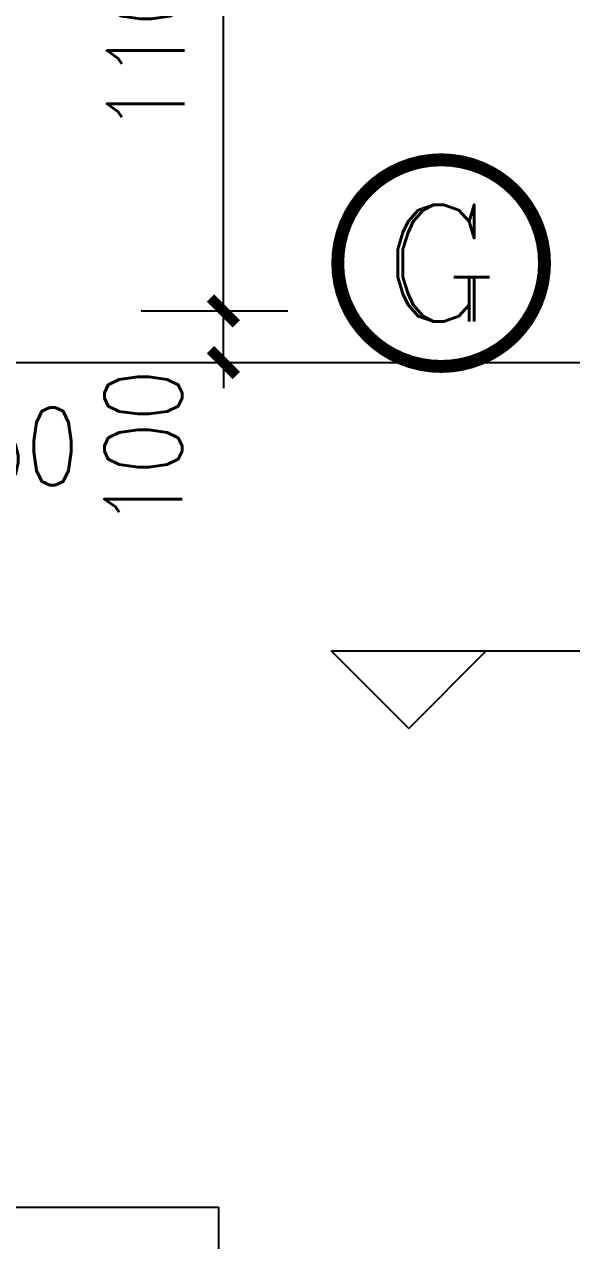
# Model space of a CAD drawing. Extents: x 718358 to 1668613, y -348838 to -159582.
# Drawn here: x 788160 to 789219, y -332194 to -329839 of the extents above; entities that cross this region are included whole.
import ezdxf
from ezdxf.enums import TextEntityAlignment as Align

# ---------------------------------------------------------------- set-up
doc = ezdxf.new("R2010")
doc.units = 0
doc.header["$LTSCALE"] = 1000
doc.linetypes.add('DOTE', pattern=[2.4200000000000004, 2, -0.2, 0.02, -0.2])
for name, color, linetype in [('建-家具', 251, 'Continuous'), ('建-尺寸', 73, 'Continuous'), ('建-房间名', 7, 'Continuous'), ('建-标高', 3, 'Continuous'), ('建-轴网', 14, 'DOTE')]:
    doc.layers.add(name, color=color, linetype=linetype)
doc.styles.add('_TCH_LABEL', font='COMPLEX', dxfattribs={"bigfont": 'GBCBIG'})
doc.styles.add('DIM_FONT', font='SIMPLEX.shx', dxfattribs={"width": 0.8, "bigfont": 'GBCBIG.shx'})
doc.dimstyles.new('DIMN50', dxfattribs={"dimscale": 0.5, "dimtxt": 300, "dimasz": 100, "dimexe": 250, "dimexo": 300, "dimgap": 150, "dimtad": 1, "dimdec": 0, "dimzin": 0, "dimdsep": 46, "dimtxsty": 'DIM_FONT', "dimblk": 'ARCHTICK', "dimcen": 0.09, "dimdle": 1, "dimclrt": 7, "dimazin": 2, "dimtfac": 1, "dimtdec": 0, "dimtix": 1, "dimtmove": 2, "dimatfit": 3, "dimldrblk": 'ARCHTICK', "dimfxl": 1, "dimtolj": 1, "dimtzin": 0, "dimarcsym": 0})

# ---------------------------------------------------------------- blocks, each defined once
blk = doc.blocks.new('454545646857')
at = {"layer": '建-家具'}
for p, q in [((6042.579258462591, -65842.78585976518), (6042.579258463639, -65422.78585976191)), ((7706.49381094851, -65422.7858597689), (6042.579258463639, -65422.78585976412)), ((7706.493810947463, -65842.78585976992), (7706.49381094851, -65422.78585976666)), ((6552.069961567237, -65525.32301774077), (6476.96141566773, -65525.3230177406)), ((6488.805259851509, -65515.3230177406), (6488.805259851334, -65585.3230177406)), ((7203.521339463364, -65525.32301774229), (7128.346080443301, -65525.32301774211)), ((7188.805259851509, -65515.32301774229), (7188.805259851334, -65585.32301774222)), ((6338.805259851392, -65546.90233091134), (6338.805259851043, -65696.10134675054)), ((7372.959060355151, -65575.32301774269), (6307.523041549432, -65575.32301774019)), ((7338.805259851392, -65558.38635206284), (7338.805259851042, -65706.61396200632)), ((6488.805259850985, -65735.3230177406), (6488.805259851159, -65665.3230177406)), ((7188.805259850985, -65735.32301774228), (7188.805259851159, -65665.32301774228)), ((6307.5230415492, -65675.32301774013), (7372.959060354918, -65675.32301774269)), ((6552.069961566772, -65725.32301774077), (6476.961415667264, -65725.3230177406)), ((7203.521339462898, -65725.32301774228), (7128.346080442835, -65725.3230177421)), ((7726.493810947522, -65822.7858597667), (6022.57925846265, -65822.78585976514))]:
    blk.add_line(p, q, dxfattribs=at)
for centre, start, end in [((6838.805259854943, -64054.77241747207), 258.0595540250763, 282.1127265320525), ((6838.805259847491, -67195.87361801081), 77.88727346794744, 101.9404459749237)]:
    blk.add_arc(centre, 1500.839454422947, start, end, dxfattribs=at)
blk = doc.blocks.new('_ArchTick')
at = {"color": 0, "linetype": 'ByBlock', "const_width": 0.4}
blk.add_lwpolyline([(-0.5, -0.5), (0.5, 0.5)], dxfattribs=at)
blk = doc.blocks.new('*D388')
at = {"layer": 'Defpoints', "color": 0, "transparency": 16777216}
for p in [(787985.1835221997, -330489.0896104631), (788035.1835222031, -330489.0896104457), (788035.1835222031, -330811.1929506936)]:
    blk.add_point(p, dxfattribs=at)
at = {"layer": '建-尺寸', "color": 0, "lineweight": -2, "transparency": 16777216}
for p, q in [((787985.1835221997, -330639.0896104631), (787985.1835221997, -330936.1929506936)), ((788035.1835222031, -330639.0896104457), (788035.1835222031, -330936.1929506936)), ((787985.1835221997, -330811.1929506936), (787935.1835221997, -330811.1929506936)), ((787985.1835221997, -330811.1929506936), (788035.1835222031, -330811.1929506936)), ((788035.1835222031, -330811.1929506936), (788085.1835222031, -330811.1929506936))]:
    blk.add_line(p, q, dxfattribs=at)
at = {"layer": '建-尺寸', "color": 0, "lineweight": -2, "transparency": 16777216, "xscale": 50, "yscale": 50, "zscale": 50}
blk.add_blockref('_ArchTick', (787985.1835221997, -330811.1929506936), dxfattribs=at)
at = {"layer": '建-尺寸', "color": 0, "lineweight": -2, "transparency": 16777216, "xscale": 50, "yscale": 50, "zscale": 50, "rotation": 180}
blk.add_blockref('_ArchTick', (788035.1835222031, -330811.1929506936), dxfattribs=at)
at = {"layer": '建-尺寸', "color": 7, "transparency": 16777216, "insert": (788162.8978080292, -330656.1929506406), "char_height": 150, "attachment_point": 5, "style": 'DIM_FONT'}
blk.add_mtext('\\A1;50', dxfattribs=at)
blk = doc.blocks.new('*D562')
at = {"layer": 'Defpoints', "color": 0, "transparency": 16777216}
for p in [(788235.4949967208, -330393.8054361424), (788544.7451896181, -330393.8054361424), (788235.4949918638, -330493.8058872743)]:
    blk.add_point(p, dxfattribs=at)
at = {"layer": '建-尺寸', "color": 0, "lineweight": -2, "transparency": 16777216}
for p, q in [((788544.7451896181, -330393.8054361424), (788544.7451896181, -330343.8054361424)), ((788385.4949967208, -330393.8054361424), (788669.7451896181, -330393.8054361424)), ((788544.7451896181, -330493.8058872743), (788544.7451896181, -330393.8054361424)), ((788385.4949918638, -330493.8058872743), (788669.7451896181, -330493.8058872743)), ((788544.7451896181, -330493.8058872743), (788544.7451896181, -330543.8058872743))]:
    blk.add_line(p, q, dxfattribs=at)
at = {"layer": '建-尺寸', "color": 0, "lineweight": -2, "transparency": 16777216, "xscale": 50, "yscale": 50, "zscale": 50}
for p, rotation in [((788544.7451896181, -330393.8054361424), 270), ((788544.7451896181, -330493.8058872743), 90)]:
    blk.add_blockref('_ArchTick', p, dxfattribs=dict(at, rotation=rotation))
at = {"layer": '建-尺寸', "color": 7, "transparency": 16777216, "insert": (788389.7451790994, -330660.3773233375), "char_height": 150, "attachment_point": 5, "rotation": 90, "style": 'DIM_FONT'}
blk.add_mtext('\\A1;100', dxfattribs=at)
blk = doc.blocks.new('*D563')
at = {"layer": 'Defpoints', "color": 0, "transparency": 16777216}
for p in [(788235.495050147, -329293.805357578), (788544.7452187596, -329293.805357578), (788235.4949967208, -330393.8054361424)]:
    blk.add_point(p, dxfattribs=at)
at = {"layer": '建-尺寸', "color": 0, "lineweight": -2, "transparency": 16777216}
for p, q in [((788385.495050147, -329293.805357578), (788669.7452187596, -329293.805357578)), ((788544.7452187596, -330394.3054361424), (788544.7452187596, -329293.305357578)), ((788385.4949967208, -330393.8054361424), (788669.7452187596, -330393.8054361424))]:
    blk.add_line(p, q, dxfattribs=at)
at = {"layer": '建-尺寸', "color": 0, "lineweight": -2, "transparency": 16777216, "xscale": 50, "yscale": 50, "zscale": 50}
for p, rotation in [((788544.7452187596, -329293.805357578), 90), ((788544.7452187596, -330393.8054361424), 270)]:
    blk.add_blockref('_ArchTick', p, dxfattribs=dict(at, rotation=rotation))
at = {"layer": '建-尺寸', "color": 7, "transparency": 16777216, "insert": (788394.7452187598, -329843.8053968601), "char_height": 150, "attachment_point": 5, "rotation": 90, "style": 'DIM_FONT'}
blk.add_mtext('\\A1;1100', dxfattribs=at)

msp = doc.modelspace()

# ---------------------------------------------------------------- linework, layer by layer
at = {"layer": '建-房间名', "const_width": 25}
msp.add_lwpolyline([(789166.0088223371, -330301.4785326332, 1), (788766.0088223371, -330301.4785326332, 1)], format="xyb", close=True, dxfattribs=at)
at = {"layer": '建-标高'}
for p, q in [((788903.3577197697, -331202.3077663795), (788753.3577197697, -331052.3077663795)), ((788753.3577197697, -331052.3077663795), (789322.2628843823, -331052.3077663795)), ((788903.3577197697, -331202.3077663795), (789053.3577197697, -331052.3077663795))]:
    msp.add_line(p, q, dxfattribs=at)
at = {"layer": '建-轴网'}
msp.add_line((768185.1835227592, -330493.8059017363), (810335.1835227592, -330493.8059017363), dxfattribs=at)

# ---------------------------------------------------------------- block references
at = {"layer": '建-家具', "xscale": -1, "rotation": 270.0000005869693}
msp.add_blockref('454545646857', (853957.969452719, -339835.4117861097), dxfattribs=at)

# ---------------------------------------------------------------- texts
at = {"layer": '建-房间名', "style": '_TCH_LABEL', "width": 1.166666666666264}
msp.add_text('G', height=226.2741699796952, dxfattribs=at).set_placement((788852.8717373473, -330414.6156176231), (789079.145907327, -330414.6156176231), align=Align.FIT)

# ---------------------------------------------------------------- dimensions: what is measured, and where the dimension line sits
at = {"layer": '建-尺寸'}
dim = msp.add_aligned_dim(p1=(788235.4949967208, -330393.8054361424), p2=(788235.495050147, -329293.805357578), distance=-309.25016861269216, dimstyle='DIMN50', dxfattribs=at)
dim.commit()
dim.dimension.update_dxf_attribs({"geometry": '*D563', "text_midpoint": (788394.7452187598, -329843.8053968601)})
for base, p1, p2, angle, picture, middle in [((788544.7451896181, -330393.8054361424), (788235.4949918638, -330493.8058872743), (788235.4949967208, -330393.8054361424), 89.99999721717738, '*D562', (788389.7451790994, -330660.3773233375)), ((788035.1835222031, -330811.1929506936), (787985.1835221997, -330489.0896104631), (788035.1835222031, -330489.0896104457), 1.9943618766561714e-08, '*D388', (788162.8978080292, -330656.1929506406))]:
    dim = msp.add_linear_dim(base=base, p1=p1, p2=p2, angle=angle, dimstyle='DIMN50', dxfattribs=at)
    dim.commit()
    dim.dimension.update_dxf_attribs({"geometry": picture, "text_midpoint": middle, "dimtype": 161})

doc.saveas('drawing.dxf')
